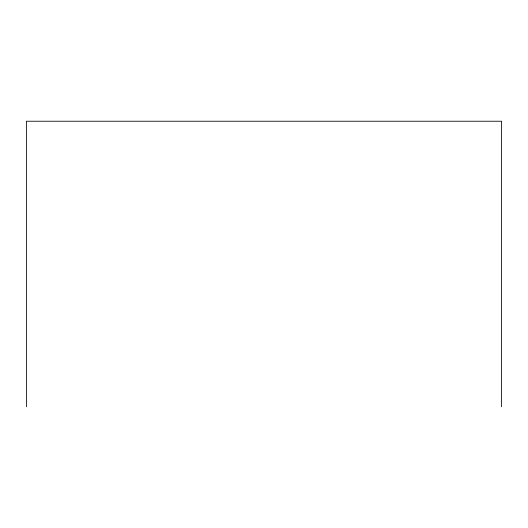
<?xml version="1.0" encoding="UTF-8"?>
<svg xmlns="http://www.w3.org/2000/svg" width="528" height="528" viewBox="0 0 528 528"><rect width="100%" height="100%" fill="white"/><g stroke="black" fill="none" stroke-linecap="round" stroke-linejoin="round"><path stroke-width="0.79" d="M501.6 406.765L501.6 121.235L26.4 121.235L26.4 406.765"/></g></svg>
